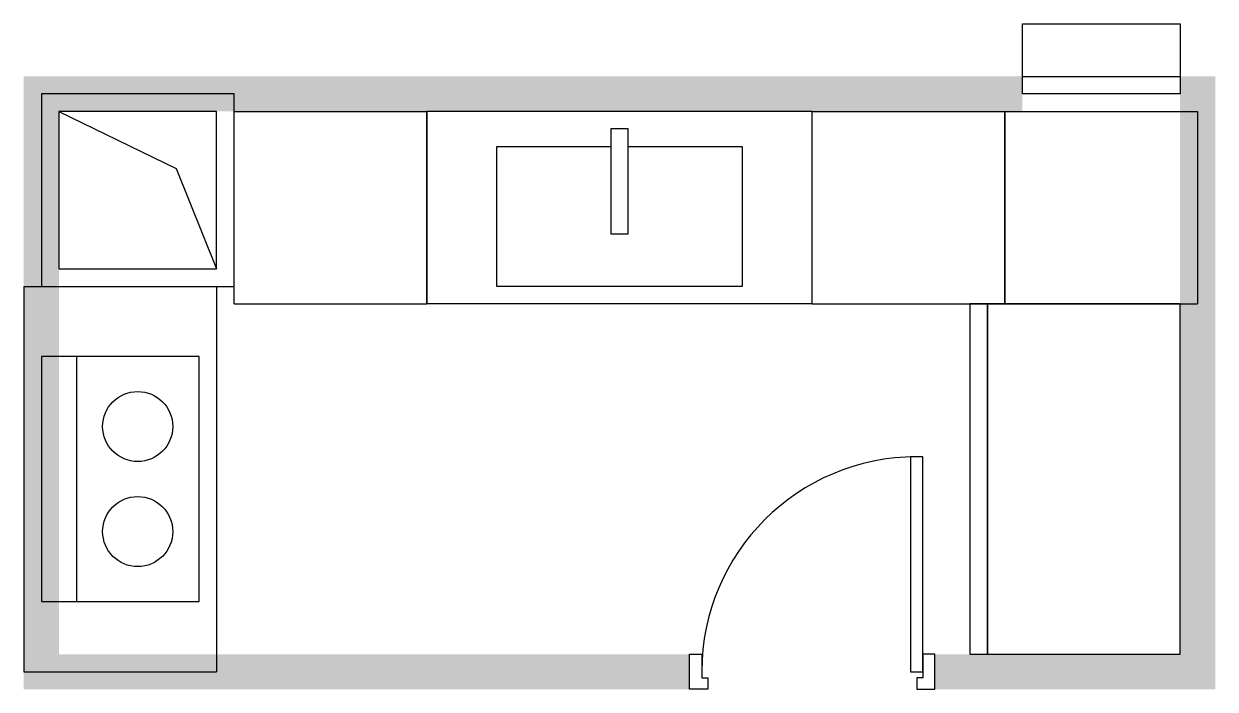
# Model space of a CAD drawing. Header units: millimetres. Extents: x 1050 to 4450, y -600 to 1300.
import ezdxf

# ---------------------------------------------------------------- set-up
doc = ezdxf.new("R2010")
doc.units = ezdxf.units.MM

# ---------------------------------------------------------------- blocks, each defined once
blk = doc.blocks.new('Door_Narrow')
at = {"color": 7}
for p, q in [((-50, -200), (-50, -234.6)), ((50, -200), (-50, -200)), ((-50, -200), (-50, -234.6)), ((50, -251.9), (50, -200)), ((50, -251.9), (50, -200)), ((0, -234.6), (-613.5, -234.6)), ((-613.5, -234.6), (-613.5, -269.2)), ((-50, -234.6), (17.3, -234.6)), ((-50, -234.6), (17.3, -234.6)), ((0, -269.2), (0, -234.6)), ((17.3, -234.6), (17.3, -251.9)), ((17.3, -234.6), (17.3, -251.9)), ((-613.5, -269.2), (0, -269.2)), ((17.3, -251.9), (50, -251.9)), ((17.3, -251.9), (50, -251.9)), ((17.3, -865.4), (17.3, -848.1)), ((17.3, -848.1), (50, -848.1)), ((50, -848.1), (50, -900)), ((-50, -900), (-50, -865.4)), ((-50, -865.4), (17.3, -865.4)), ((50, -900), (-50, -900))]:
    blk.add_line(p, q, dxfattribs=at)
blk.add_arc((0, -251.9), 613.5, 180, 269.9, dxfattribs=at)
for points in [[(50, 0), (-50, 0), (50, -200), (-50, -200)], [(50, -900), (-50, -900), (50, -1100), (-50, -1100)]]:
    blk.add_solid(points, dxfattribs=at)
blk = doc.blocks.new('Shaft')
for points in [[(0, 0), (550, 0), (550, 550), (0, 550)], [(50, 50), (500, 50), (500, 500), (50, 500)]]:
    blk.add_lwpolyline(points, close=True)
blk.add_lwpolyline([(50, 500), (385, 337.3), (500, 50)])
blk = doc.blocks.new('counter')
for p, q in [((0, -600), (0, -50)), ((0, -50), (550, -50)), ((550, -50), (550, -600)), ((0, -600), (550, -600))]:
    blk.add_line(p, q)
blk = doc.blocks.new('Frig')
for points in [[(600, -50), (50, -50), (50, -1050), (600, -1050)], [(650, -50), (600, -50), (600, -1050), (650, -1050)]]:
    blk.add_lwpolyline(points, close=True)
blk = doc.blocks.new('Sink')
for p, q in [((600, 550), (50, 550)), ((50, 550), (50, -550)), ((600, 550), (600, -550)), ((600, -550), (50, -550))]:
    blk.add_line(p, q)
blk.add_lwpolyline([(150, 25), (150, 350), (550, 350), (550, -350), (150, -350), (150, -25)])
blk.add_lwpolyline([(100, -25), (400, -25), (400, 25), (100, 25)], close=True)
blk = doc.blocks.new('Stove')
for p, q in [((-600, 550), (-600, -550)), ((-600, 550), (-50, 550)), ((-50, 550), (-50, -550)), ((-450, 350), (-450, -350)), ((-600, -550), (-50, -550))]:
    blk.add_line(p, q)
blk.add_lwpolyline([(-550, -350), (-100, -350), (-100, 350), (-550, 350)], close=True)
for centre in [(-275, 150), (-275, -150)]:
    blk.add_circle(centre, 100)
blk = doc.blocks.new('AllBlock')
at = {"true_color": 0xffffff}
blk.add_line((3900, 1150), (4350, 1150), dxfattribs=at)
blk.add_lwpolyline([(3900, 1100), (3900, 1300), (4350, 1300), (4350, 1100)], close=True, dxfattribs=at)
for points in [[(1050, 1150), (1050, 500), (1150, 1150), (1150, 500)], [(1050, 1150), (1050, 1050), (1700, 1150), (1700, 1050)], [(1600, 1150), (1600, 1050), (2250, 1150), (2250, 1050)], [(2150, 1150), (2150, 1050), (2800, 1150), (2800, 1050)], [(2700, 1150), (2700, 1050), (3350, 1150), (3350, 1050)], [(3250, 1150), (3250, 1050), (3900, 1150), (3900, 1050)], [(4350, 1150), (4350, 500), (4450, 1150), (4450, 500)], [(1050, 600), (1050, -50), (1150, 600), (1150, -50)], [(4350, 600), (4350, -50), (4450, 600), (4450, -50)], [(1050, 50), (1050, -600), (1150, 50), (1150, -600)], [(4350, 50), (4350, -600), (4450, 50), (4450, -600)], [(1050, -500), (1050, -600), (1700, -500), (1700, -600)], [(1600, -500), (1600, -600), (2250, -500), (2250, -600)], [(2150, -500), (2150, -600), (2800, -500), (2800, -600)], [(3800, -500), (3800, -600), (4450, -500), (4450, -600)]]:
    blk.add_solid(points)
for name, p in [('Shaft', (1100, 550)), ('counter', (1650, 1100)), ('counter', (3300, 1100)), ('counter', (3850, 1100)), ('Stove', (1650, 0))]:
    blk.add_blockref(name, p)
for name, p, rotation in [('Sink', (2750, 1100), -90), ('Frig', (4400, -550), 180), ('Door_Narrow', (3850, -550), -90)]:
    blk.add_blockref(name, p, dxfattribs=dict(rotation=rotation))

msp = doc.modelspace()

# ---------------------------------------------------------------- block references
msp.add_blockref('AllBlock', (0, 0))

doc.saveas('drawing.dxf')
